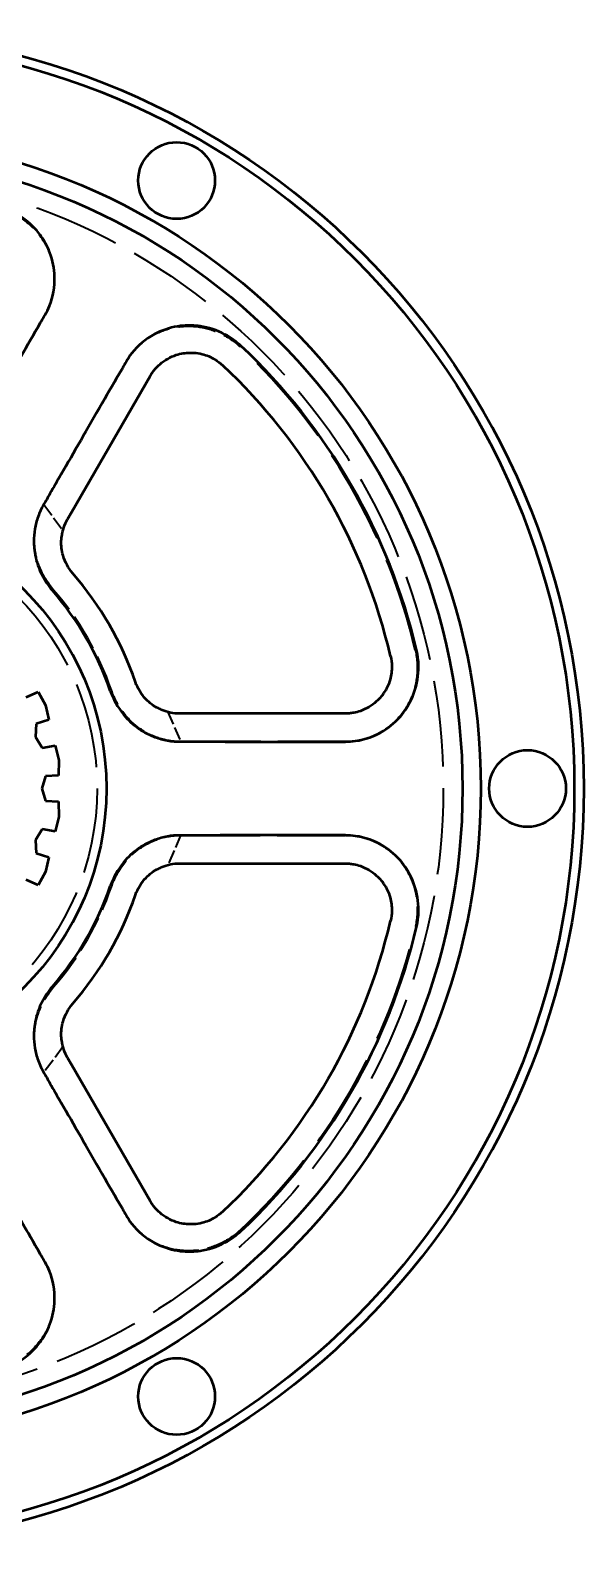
# Model space of a CAD drawing. Header units: millimetres. Extents: x 0 to 840, y 0 to 594.
# Drawn here: x 222.3 to 281.5, y 111.5 to 273.5 of the extents above; entities that cross this region are included whole.
import ezdxf

# ---------------------------------------------------------------- set-up
doc = ezdxf.new("R2010")
doc.units = ezdxf.units.MM
doc.header["$LTSCALE"] = 2
doc.linetypes.add('DASHED', pattern=[0.2067, 0.1654, -0.0413])
doc.layers.add('Hidden (ANSI)', color=7, linetype='DASHED', lineweight=35)
doc.layers.add('Visible (ANSI)', color=7, linetype='Continuous', lineweight=50)

msp = doc.modelspace()

# ---------------------------------------------------------------- linework, layer by layer
at = {"layer": 'Hidden (ANSI)', "ltscale": 4.286345}
for p, q in [((223.765, 222.838), (225.822, 220.095)), ((237.041, 200.663), (238.388, 197.511)), ((238.388, 187.495), (237.041, 184.342)), ((225.822, 164.911), (223.765, 162.168))]:
    msp.add_line(p, q, dxfattribs=at)
at = {"layer": 'Hidden (ANSI)', "ltscale": 27.864473}
msp.add_circle((200.468, 192.503), 66, dxfattribs=at)
at = {"layer": 'Hidden (ANSI)', "ltscale": 27.547831}
msp.add_circle((200.468, 192.503), 29, dxfattribs=at)
at = {"layer": 'Hidden (ANSI)', "ltscale": 30.629616}
for start, end in [(13.18348, 46.81652), (313.18348, 346.81652)]:
    msp.add_arc((200.468, 192.503), 64.713, start, end, dxfattribs=at)
at = {"layer": 'Hidden (ANSI)', "ltscale": 11.843507}
for start, end in [(18.96557, 41.03443), (318.96557, 341.03443)]:
    msp.add_arc((200.468, 192.503), 32.287, start, end, dxfattribs=at)
at = {"layer": 'Hidden (ANSI)', "ltscale": 12.125346}
for points, knots in [([(219.19, 254.448), (220.093, 254.176), (220.986, 253.727), (222.424, 252.639), (223.002, 252.036), (223.736, 251.005), (223.97, 250.603), (224.269, 249.975), (224.367, 249.742), (224.453, 249.504), (224.736, 248.724), (224.893, 247.895), (224.935, 246.324), (224.84, 245.579), (224.652, 244.888)], [-0.83951919, -0.83951919, -0.83951919, -0.83951919, -0.6685435, -0.6685435, -0.52112011, -0.52112011, -0.43197017, -0.43197017, -0.38141584, -0.38141584, -0.38141584, -0.21598509, -0.21598509, -0.0624272, -0.0624272, -0.0624272, -0.0624272]), ([(233.744, 239.639), (234.248, 240.147), (234.846, 240.602), (236.228, 241.351), (237.024, 241.63), (237.84, 241.775), (238.089, 241.819), (238.341, 241.851), (239.034, 241.906), (239.499, 241.905), (240.759, 241.784), (241.57, 241.585), (243.232, 240.883), (244.067, 240.334), (244.754, 239.689)], [-1.61661118, -1.61661118, -1.61661118, -1.61661118, -1.4630533, -1.4630533, -1.29762254, -1.29762254, -1.29762254, -1.24706822, -1.24706822, -1.15791827, -1.15791827, -1.01049488, -1.01049488, -0.83951919, -0.83951919, -0.83951919, -0.83951919]), ([(263.476, 207.262), (263.691, 206.344), (263.749, 205.347), (263.526, 203.557), (263.293, 202.755), (262.767, 201.603), (262.535, 201.2), (262.141, 200.627), (261.988, 200.426), (261.825, 200.232), (261.291, 199.597), (260.652, 199.047), (259.313, 198.225), (258.619, 197.934), (257.927, 197.752)], [-0.83951919, -0.83951919, -0.83951919, -0.83951919, -0.6685435, -0.6685435, -0.52112011, -0.52112011, -0.43197017, -0.43197017, -0.38141584, -0.38141584, -0.38141584, -0.21598509, -0.21598509, -0.0624272, -0.0624272, -0.0624272, -0.0624272]), ([(257.927, 187.254), (258.619, 187.072), (259.313, 186.781), (260.652, 185.959), (261.291, 185.409), (261.825, 184.774), (261.988, 184.58), (262.141, 184.379), (262.535, 183.806), (262.767, 183.402), (263.293, 182.25), (263.526, 181.449), (263.749, 179.659), (263.691, 178.661), (263.476, 177.744)], [-1.61661118, -1.61661118, -1.61661118, -1.61661118, -1.4630533, -1.4630533, -1.29762254, -1.29762254, -1.29762254, -1.24706822, -1.24706822, -1.15791827, -1.15791827, -1.01049488, -1.01049488, -0.83951919, -0.83951919, -0.83951919, -0.83951919]), ([(244.754, 145.317), (244.067, 144.672), (243.232, 144.122), (241.57, 143.421), (240.759, 143.222), (239.499, 143.101), (239.034, 143.1), (238.341, 143.155), (238.089, 143.187), (237.84, 143.231), (237.024, 143.376), (236.228, 143.655), (234.846, 144.403), (234.248, 144.858), (233.744, 145.367)], [-0.83951919, -0.83951919, -0.83951919, -0.83951919, -0.6685435, -0.6685435, -0.52112011, -0.52112011, -0.43197017, -0.43197017, -0.38141584, -0.38141584, -0.38141584, -0.21598509, -0.21598509, -0.0624272, -0.0624272, -0.0624272, -0.0624272]), ([(224.652, 140.118), (224.84, 139.427), (224.935, 138.681), (224.893, 137.11), (224.736, 136.282), (224.453, 135.502), (224.367, 135.264), (224.269, 135.031), (223.97, 134.403), (223.736, 134.001), (223.002, 132.969), (222.424, 132.367), (220.986, 131.279), (220.093, 130.83), (219.19, 130.557)], [-1.61661118, -1.61661118, -1.61661118, -1.61661118, -1.4630533, -1.4630533, -1.29762254, -1.29762254, -1.29762254, -1.24706822, -1.24706822, -1.15791827, -1.15791827, -1.01049488, -1.01049488, -0.83951919, -0.83951919, -0.83951919, -0.83951919])]:
    msp.add_open_spline(points, degree=3, knots=knots, dxfattribs=at)
at = {"layer": 'Hidden (ANSI)', "ltscale": 2.019321}
for points, knots in [([(224.652, 244.888), (224.575, 244.607), (224.483, 244.335), (224.251, 243.755), (224.096, 243.435), (223.916, 243.122)], [-0.0624272, -0.0624272, -0.0624272, -0.0624272, 0, 0, 0.07668751, 0.07668751, 0.07668751, 0.07668751]), ([(232.582, 238.118), (232.763, 238.431), (232.963, 238.725), (233.349, 239.216), (233.539, 239.432), (233.744, 239.639)], [-1.7557259, -1.7557259, -1.7557259, -1.7557259, -1.67903839, -1.67903839, -1.61661118, -1.61661118, -1.61661118, -1.61661118]), ([(257.927, 197.752), (257.645, 197.678), (257.364, 197.622), (256.745, 197.533), (256.391, 197.507), (256.029, 197.507)], [-0.0624272, -0.0624272, -0.0624272, -0.0624272, 0, 0, 0.07668751, 0.07668751, 0.07668751, 0.07668751]), ([(256.029, 187.499), (256.391, 187.499), (256.745, 187.473), (257.364, 187.384), (257.645, 187.328), (257.927, 187.254)], [-1.7557259, -1.7557259, -1.7557259, -1.7557259, -1.67903839, -1.67903839, -1.61661118, -1.61661118, -1.61661118, -1.61661118]), ([(233.744, 145.367), (233.539, 145.574), (233.349, 145.789), (232.963, 146.281), (232.763, 146.575), (232.582, 146.888)], [-0.0624272, -0.0624272, -0.0624272, -0.0624272, 0, 0, 0.07668751, 0.07668751, 0.07668751, 0.07668751]), ([(223.916, 141.884), (224.096, 141.571), (224.251, 141.251), (224.483, 140.671), (224.575, 140.399), (224.652, 140.118)], [-1.7557259, -1.7557259, -1.7557259, -1.7557259, -1.67903839, -1.67903839, -1.61661118, -1.61661118, -1.61661118, -1.61661118])]:
    msp.add_open_spline(points, degree=3, knots=knots, dxfattribs=at)
at = {"layer": 'Hidden (ANSI)', "ltscale": 21.892319}
for points, knots in [([(223.916, 243.122), (223.583, 242.546), (223.254, 241.976), (222.406, 240.509), (221.896, 239.626), (220.602, 237.384), (219.84, 236.065), (219.111, 234.803), (218.381, 233.54), (217.684, 232.334), (216.572, 230.408), (216.14, 229.661), (215.72, 228.934)], [-2.1306511, -2.1306511, -2.1306511, -2.1306511, -1.9283799, -1.9283799, -1.5979911, -1.5979911, -1.0653255, -1.0653255, -1.0653255, -0.5326628, -0.5326628, -0.1789481, -0.1789481, -0.1789481, -0.1789481]), ([(224.393, 223.927), (224.813, 224.654), (225.244, 225.401), (226.355, 227.328), (227.051, 228.535), (227.78, 229.797), (228.509, 231.06), (229.27, 232.38), (230.564, 234.621), (231.074, 235.505), (231.921, 236.972), (232.25, 237.542), (232.582, 238.118)], [-2.8756686, -2.8756686, -2.8756686, -2.8756686, -2.5219539, -2.5219539, -1.9892911, -1.9892911, -1.9892911, -1.4566256, -1.4566256, -1.1262367, -1.1262367, -0.9239656, -0.9239656, -0.9239656, -0.9239656]), ([(256.029, 197.507), (255.364, 197.507), (254.706, 197.507), (253.012, 197.507), (251.992, 197.507), (249.404, 197.508), (247.881, 197.508), (246.422, 197.508), (244.964, 197.509), (243.571, 197.509), (241.347, 197.51), (240.484, 197.51), (239.645, 197.51)], [-2.1306511, -2.1306511, -2.1306511, -2.1306511, -1.9283799, -1.9283799, -1.5979911, -1.5979911, -1.0653255, -1.0653255, -1.0653255, -0.5326628, -0.5326628, -0.1789481, -0.1789481, -0.1789481, -0.1789481]), ([(239.645, 187.496), (240.484, 187.496), (241.347, 187.496), (243.571, 187.497), (244.964, 187.497), (246.422, 187.497), (247.881, 187.498), (249.404, 187.498), (251.992, 187.499), (253.012, 187.499), (254.706, 187.499), (255.364, 187.499), (256.029, 187.499)], [-2.8756686, -2.8756686, -2.8756686, -2.8756686, -2.5219539, -2.5219539, -1.9892911, -1.9892911, -1.9892911, -1.4566256, -1.4566256, -1.1262367, -1.1262367, -0.9239656, -0.9239656, -0.9239656, -0.9239656]), ([(232.582, 146.888), (232.25, 147.464), (231.921, 148.034), (231.074, 149.501), (230.564, 150.384), (229.27, 152.626), (228.509, 153.945), (227.78, 155.208), (227.051, 156.471), (226.355, 157.678), (225.244, 159.604), (224.813, 160.352), (224.393, 161.079)], [-2.1306511, -2.1306511, -2.1306511, -2.1306511, -1.9283799, -1.9283799, -1.5979911, -1.5979911, -1.0653255, -1.0653255, -1.0653255, -0.5326628, -0.5326628, -0.1789481, -0.1789481, -0.1789481, -0.1789481]), ([(215.72, 156.072), (216.134, 155.356), (216.559, 154.62), (217.661, 152.712), (218.355, 151.511), (219.084, 150.249), (219.812, 148.988), (220.575, 147.667), (221.876, 145.416), (222.388, 144.529), (223.244, 143.047), (223.578, 142.469), (223.916, 141.884)], [-2.5688228, -2.5688228, -2.5688228, -2.5688228, -2.2526678, -2.2526678, -1.7738279, -1.7738279, -1.7738279, -1.2949855, -1.2949855, -0.9986835, -0.9986835, -0.8161481, -0.8161481, -0.8161481, -0.8161481])]:
    msp.add_open_spline(points, degree=3, knots=knots, dxfattribs=at)
at = {"layer": 'Hidden (ANSI)', "ltscale": 1.321626}
for points, knots in [([(223.765, 222.838), (223.868, 223.017), (223.972, 223.197), (224.182, 223.56), (224.287, 223.743), (224.393, 223.927)], [-3.05461665, -3.05461665, -3.05461665, -3.05461665, -2.96514261, -2.96514261, -2.87566857, -2.87566857, -2.87566857, -2.87566857]), ([(239.645, 197.51), (239.432, 197.51), (239.221, 197.51), (238.803, 197.511), (238.595, 197.511), (238.388, 197.511)], [-0.17894809, -0.17894809, -0.17894809, -0.17894809, -0.08947404, -0.08947404, 0, 0, 0, 0]), ([(238.388, 187.495), (238.595, 187.495), (238.803, 187.495), (239.221, 187.495), (239.432, 187.495), (239.645, 187.496)], [-3.05461665, -3.05461665, -3.05461665, -3.05461665, -2.96514261, -2.96514261, -2.87566857, -2.87566857, -2.87566857, -2.87566857]), ([(224.393, 161.079), (224.287, 161.263), (224.182, 161.446), (223.972, 161.808), (223.868, 161.989), (223.765, 162.168)], [-0.17894809, -0.17894809, -0.17894809, -0.17894809, -0.08947404, -0.08947404, 0, 0, 0, 0])]:
    msp.add_open_spline(points, degree=3, knots=knots, dxfattribs=at)
at = {"layer": 'Hidden (ANSI)', "ltscale": 9.811277}
for points, knots in [([(224.823, 213.7), (224.192, 214.425), (223.653, 215.309), (223.019, 216.961), (222.853, 217.718), (222.793, 218.425), (222.761, 218.81), (222.757, 219.176), (222.803, 219.921), (222.853, 220.293), (223.085, 221.388), (223.349, 222.089), (223.72, 222.76), (223.742, 222.799), (223.765, 222.838)], [-2.44742841, -2.44742841, -2.44742841, -2.44742841, -2.27584805, -2.27584805, -2.13774188, -2.13774188, -2.13774188, -2.06268238, -2.06268238, -1.98762288, -1.98762288, -1.83750387, -1.83750387, -1.82805536, -1.82805536, -1.82805536, -1.82805536]), ([(238.388, 197.511), (238.343, 197.511), (238.297, 197.511), (237.531, 197.525), (236.792, 197.647), (235.728, 197.993), (235.38, 198.136), (234.713, 198.469), (234.397, 198.655), (234.081, 198.876), (233.498, 199.281), (232.925, 199.803), (231.811, 201.178), (231.315, 202.087), (231.003, 202.996)], [-3.06680146, -3.06680146, -3.06680146, -3.06680146, -3.05735295, -3.05735295, -2.90723394, -2.90723394, -2.83217444, -2.83217444, -2.75711494, -2.75711494, -2.75711494, -2.61900877, -2.61900877, -2.44742841, -2.44742841, -2.44742841, -2.44742841]), ([(231.003, 182.01), (231.315, 182.919), (231.811, 183.828), (232.925, 185.203), (233.498, 185.724), (234.081, 186.13), (234.397, 186.351), (234.713, 186.537), (235.38, 186.87), (235.728, 187.012), (236.792, 187.359), (237.531, 187.48), (238.297, 187.495), (238.343, 187.495), (238.388, 187.495)], [-2.44742841, -2.44742841, -2.44742841, -2.44742841, -2.27584805, -2.27584805, -2.13774188, -2.13774188, -2.13774188, -2.06268238, -2.06268238, -1.98762288, -1.98762288, -1.83750387, -1.83750387, -1.82805536, -1.82805536, -1.82805536, -1.82805536]), ([(223.765, 162.168), (223.742, 162.207), (223.72, 162.246), (223.349, 162.917), (223.085, 163.618), (222.853, 164.713), (222.803, 165.085), (222.757, 165.83), (222.761, 166.196), (222.793, 166.58), (222.853, 167.288), (223.019, 168.045), (223.653, 169.697), (224.192, 170.581), (224.823, 171.306)], [-3.06680146, -3.06680146, -3.06680146, -3.06680146, -3.05735295, -3.05735295, -2.90723394, -2.90723394, -2.83217444, -2.83217444, -2.75711494, -2.75711494, -2.75711494, -2.61900877, -2.61900877, -2.44742841, -2.44742841, -2.44742841, -2.44742841])]:
    msp.add_open_spline(points, degree=3, knots=knots, dxfattribs=at)
at = {"layer": 'Visible (ANSI)'}
for p, q in [((226.776, 222.069), (235.146, 236.565)), ((226.311, 221.263), (226.776, 222.069)), ((221.894, 202.256), (223.163, 202.826)), ((223.163, 202.826), (223.938, 201.404)), ((223.938, 201.404), (224.301, 199.825)), ((222.973, 199.411), (222.902, 198.032)), ((224.301, 199.825), (222.973, 199.411)), ((239.227, 200.503), (238.297, 200.503)), ((255.966, 200.503), (239.227, 200.503)), ((222.902, 198.032), (223.606, 196.845)), ((223.606, 196.845), (224.974, 197.095)), ((224.974, 197.095), (225.386, 195.528)), ((225.386, 195.528), (225.361, 193.908)), ((223.973, 193.824), (223.573, 192.503)), ((225.361, 193.908), (223.973, 193.824)), ((223.573, 192.503), (223.973, 191.181)), ((223.973, 191.181), (225.361, 191.097)), ((225.361, 191.097), (225.386, 189.477)), ((223.606, 188.161), (222.902, 186.974)), ((224.974, 187.91), (223.606, 188.161)), ((225.386, 189.477), (224.974, 187.91)), ((222.902, 186.974), (222.973, 185.595)), ((222.973, 185.595), (224.301, 185.181)), ((224.301, 185.181), (223.938, 183.602)), ((223.938, 183.602), (223.163, 182.179)), ((238.297, 184.503), (239.227, 184.503)), ((239.227, 184.503), (255.966, 184.503)), ((223.163, 182.179), (221.894, 182.75)), ((226.776, 162.937), (226.311, 163.742)), ((235.146, 148.44), (226.776, 162.937))]:
    msp.add_line(p, q, dxfattribs=at)
for centre, radius in [((200.468, 192.503), 81), ((200.468, 192.503), 80), ((200.468, 192.503), 70), ((237.968, 257.455), 4.1), ((200.468, 192.503), 68.051), ((200.468, 192.503), 30), ((275.468, 192.503), 4.1), ((237.968, 127.551), 4.1)]:
    msp.add_circle(centre, radius, dxfattribs=at)
for radius, start, end in [(64.846, 13.18348, 46.81652), (62, 13.18348, 46.81652), (35, 18.96557, 41.03443), (32.154, 18.96557, 41.03443), (32.154, 318.96557, 341.03443), (35, 318.96557, 341.03443), (62, 313.18348, 346.81652), (64.846, 313.18348, 346.81652)]:
    msp.add_arc((200.468, 192.503), radius, start, end, dxfattribs=at)
for points, knots in [([(223.903, 243.096), (224.088, 243.417), (224.249, 243.75), (224.758, 245.02), (224.965, 246.103), (224.907, 248.062), (224.731, 248.936), (224.426, 249.742), (224.347, 249.951), (224.259, 250.155), (223.92, 250.865), (223.609, 251.372), (222.668, 252.566), (221.957, 253.207), (220.548, 254.082), (219.889, 254.376), (219.229, 254.576)], [-0.07316, -0.07316, -0.07316, -0.07316, 0, 0, 0.20784052, 0.20784052, 0.37286189, 0.37286189, 0.37286189, 0.41568105, 0.41568105, 0.52556336, 0.52556336, 0.69167746, 0.69167746, 0.81888378, 0.81888378, 0.81888378, 0.81888378]), ([(223.433, 242.283), (223.511, 242.417), (223.589, 242.552), (223.745, 242.823), (223.824, 242.959), (223.903, 243.096)], [-0.072865524, -0.072865524, -0.072865524, -0.072865524, -0.036432762, -0.036432762, 0, 0, 0, 0]), ([(215.074, 227.809), (215.299, 228.199), (215.526, 228.592), (216.151, 229.673), (216.554, 230.371), (217.631, 232.236), (218.324, 233.435), (219.052, 234.696), (219.78, 235.957), (220.545, 237.281), (222.015, 239.827), (222.708, 241.027), (223.433, 242.283)], [-1.655201, -1.655201, -1.655201, -1.655201, -1.5013859, -1.5013859, -1.241403, -1.241403, -0.8276005, -0.8276005, -0.8276005, -0.4138002, -0.4138002, -0.0728655, -0.0728655, -0.0728655, -0.0728655]), ([(244.845, 239.786), (244.342, 240.259), (243.758, 240.682), (242.296, 241.464), (241.385, 241.76), (239.881, 241.978), (239.285, 241.993), (238.502, 241.933), (238.281, 241.906), (238.06, 241.87), (237.209, 241.732), (236.365, 241.447), (234.639, 240.518), (233.805, 239.797), (232.96, 238.721), (232.752, 238.415), (232.566, 238.094)], [-2.27737672, -2.27737672, -2.27737672, -2.27737672, -2.15017039, -2.15017039, -1.98405629, -1.98405629, -1.87417398, -1.87417398, -1.83135483, -1.83135483, -1.83135483, -1.66633346, -1.66633346, -1.45849294, -1.45849294, -1.38533294, -1.38533294, -1.38533294, -1.38533294]), ([(235.692, 237.334), (235.854, 237.521), (236.026, 237.692), (236.698, 238.274), (237.298, 238.614), (238.415, 238.979), (238.923, 239.058), (239.406, 239.065), (239.532, 239.067), (239.655, 239.064), (240.088, 239.038), (240.405, 238.989), (241.185, 238.789), (241.637, 238.599), (242.358, 238.167), (242.645, 237.948), (242.897, 237.711)], [1.38533294, 1.38533294, 1.38533294, 1.38533294, 1.45849294, 1.45849294, 1.66633346, 1.66633346, 1.83135483, 1.83135483, 1.83135483, 1.87417398, 1.87417398, 1.98405629, 1.98405629, 2.15017039, 2.15017039, 2.27737672, 2.27737672, 2.27737672, 2.27737672]), ([(232.097, 237.281), (231.372, 236.025), (230.679, 234.825), (229.209, 232.278), (228.445, 230.955), (227.717, 229.693), (226.989, 228.432), (226.297, 227.233), (225.221, 225.367), (224.817, 224.669), (224.194, 223.588), (223.967, 223.194), (223.741, 222.804)], [-2.7239903, -2.7239903, -2.7239903, -2.7239903, -2.3830556, -2.3830556, -1.9692553, -1.9692553, -1.9692553, -1.5554528, -1.5554528, -1.29547, -1.29547, -1.1416548, -1.1416548, -1.1416548, -1.1416548]), ([(232.566, 238.094), (232.487, 237.957), (232.409, 237.821), (232.252, 237.55), (232.175, 237.415), (232.097, 237.281)], [-2.796855818, -2.796855818, -2.796855818, -2.796855818, -2.760423056, -2.760423056, -2.723990294, -2.723990294, -2.723990294, -2.723990294]), ([(235.146, 236.565), (235.223, 236.7), (235.307, 236.831), (235.489, 237.088), (235.587, 237.213), (235.692, 237.334)], [2.723990294, 2.723990294, 2.723990294, 2.723990294, 2.760423056, 2.760423056, 2.796855818, 2.796855818, 2.796855818, 2.796855818]), ([(223.741, 222.804), (223.629, 222.609), (223.524, 222.407), (223.331, 221.992), (223.244, 221.779), (223.166, 221.563)], [-1.315781136, -1.315781136, -1.315781136, -1.315781136, -1.272111737, -1.272111737, -1.228442338, -1.228442338, -1.228442338, -1.228442338]), ([(223.166, 221.563), (223.01, 221.13), (222.893, 220.681), (222.741, 219.777), (222.706, 219.322), (222.711, 218.666), (222.721, 218.449), (222.741, 218.229), (222.803, 217.535), (222.964, 216.81), (223.574, 215.193), (224.105, 214.323), (224.723, 213.612)], [-1.22844234, -1.22844234, -1.22844234, -1.22844234, -1.14123458, -1.14123458, -1.05445093, -1.05445093, -1.01303228, -1.01303228, -1.01303228, -0.88236717, -0.88236717, -0.71028341, -0.71028341, -0.71028341, -0.71028341]), ([(226.869, 215.481), (226.407, 216.012), (226.035, 216.685), (225.682, 217.918), (225.624, 218.464), (225.645, 218.972), (225.652, 219.132), (225.666, 219.289), (225.731, 219.759), (225.806, 220.077), (226.017, 220.692), (226.152, 220.988), (226.311, 221.263)], [0.71028341, 0.71028341, 0.71028341, 0.71028341, 0.88236717, 0.88236717, 1.01303228, 1.01303228, 1.01303228, 1.05445093, 1.05445093, 1.14123458, 1.14123458, 1.22844234, 1.22844234, 1.22844234, 1.22844234]), ([(256.001, 197.505), (256.372, 197.505), (256.74, 197.532), (258.095, 197.726), (259.136, 198.088), (260.803, 199.118), (261.472, 199.707), (262.018, 200.374), (262.159, 200.547), (262.292, 200.726), (262.737, 201.374), (263.021, 201.897), (263.585, 203.309), (263.784, 204.246), (263.838, 205.903), (263.763, 206.62), (263.605, 207.292)], [-0.07316, -0.07316, -0.07316, -0.07316, 0, 0, 0.20784052, 0.20784052, 0.37286189, 0.37286189, 0.37286189, 0.41568105, 0.41568105, 0.52556336, 0.52556336, 0.69167746, 0.69167746, 0.81888378, 0.81888378, 0.81888378, 0.81888378]), ([(260.834, 206.643), (260.913, 206.306), (260.96, 205.948), (260.973, 205.108), (260.912, 204.621), (260.695, 203.846), (260.578, 203.547), (260.385, 203.159), (260.325, 203.051), (260.261, 202.943), (260.014, 202.528), (259.691, 202.127), (258.816, 201.343), (258.222, 200.993), (257.382, 200.702), (257.148, 200.638), (256.906, 200.592)], [-0.81888378, -0.81888378, -0.81888378, -0.81888378, -0.69167746, -0.69167746, -0.52556336, -0.52556336, -0.41568105, -0.41568105, -0.37286189, -0.37286189, -0.37286189, -0.20784052, -0.20784052, 0, 0, 0.07316, 0.07316, 0.07316, 0.07316]), ([(230.877, 202.953), (231.183, 202.062), (231.671, 201.168), (232.766, 199.831), (233.314, 199.329), (233.884, 198.928), (234.065, 198.801), (234.248, 198.683), (234.814, 198.351), (235.225, 198.154), (236.084, 197.834), (236.531, 197.711), (236.984, 197.629)], [-0.71028341, -0.71028341, -0.71028341, -0.71028341, -0.53819966, -0.53819966, -0.40753455, -0.40753455, -0.40753455, -0.3661159, -0.3661159, -0.27933225, -0.27933225, -0.19212449, -0.19212449, -0.19212449, -0.19212449]), ([(238.297, 200.503), (237.979, 200.503), (237.655, 200.534), (237.018, 200.659), (236.704, 200.752), (236.265, 200.932), (236.122, 200.998), (235.979, 201.072), (235.53, 201.308), (235.085, 201.631), (234.194, 202.553), (233.797, 203.211), (233.568, 203.878)], [0.19212449, 0.19212449, 0.19212449, 0.19212449, 0.27933225, 0.27933225, 0.3661159, 0.3661159, 0.40753455, 0.40753455, 0.40753455, 0.53819966, 0.53819966, 0.71028341, 0.71028341, 0.71028341, 0.71028341]), ([(256.906, 200.592), (256.748, 200.562), (256.591, 200.54), (256.277, 200.51), (256.121, 200.503), (255.966, 200.503)], [0, 0, 0, 0, 0.036432762, 0.036432762, 0.072865524, 0.072865524, 0.072865524, 0.072865524]), ([(236.984, 197.629), (237.234, 197.584), (237.485, 197.552), (237.941, 197.515), (238.144, 197.507), (238.347, 197.507)], [-0.192124489, -0.192124489, -0.192124489, -0.192124489, -0.1439241, -0.1439241, -0.104785691, -0.104785691, -0.104785691, -0.104785691]), ([(238.347, 197.507), (238.797, 197.507), (239.252, 197.507), (240.5, 197.507), (241.306, 197.507), (243.46, 197.506), (244.844, 197.506), (246.301, 197.506), (247.757, 197.506), (249.285, 197.505), (252.226, 197.505), (253.611, 197.505), (255.062, 197.505)], [-1.655201, -1.655201, -1.655201, -1.655201, -1.5013859, -1.5013859, -1.241403, -1.241403, -0.8276005, -0.8276005, -0.8276005, -0.4138002, -0.4138002, -0.0728655, -0.0728655, -0.0728655, -0.0728655]), ([(255.062, 197.505), (255.217, 197.505), (255.372, 197.505), (255.685, 197.505), (255.843, 197.505), (256.001, 197.505)], [-0.072865524, -0.072865524, -0.072865524, -0.072865524, -0.036432762, -0.036432762, 0, 0, 0, 0]), ([(236.984, 187.376), (236.531, 187.295), (236.084, 187.172), (235.225, 186.852), (234.814, 186.654), (234.248, 186.322), (234.065, 186.205), (233.884, 186.078), (233.314, 185.677), (232.766, 185.175), (231.671, 183.838), (231.183, 182.943), (230.877, 182.053)], [-1.22844234, -1.22844234, -1.22844234, -1.22844234, -1.14123458, -1.14123458, -1.05445093, -1.05445093, -1.01303228, -1.01303228, -1.01303228, -0.88236717, -0.88236717, -0.71028341, -0.71028341, -0.71028341, -0.71028341]), ([(238.347, 187.499), (238.121, 187.499), (237.893, 187.488), (237.438, 187.448), (237.21, 187.417), (236.984, 187.376)], [-1.315781136, -1.315781136, -1.315781136, -1.315781136, -1.272111737, -1.272111737, -1.228442338, -1.228442338, -1.228442338, -1.228442338]), ([(255.062, 187.501), (253.611, 187.501), (252.226, 187.501), (249.285, 187.5), (247.757, 187.5), (246.301, 187.5), (244.844, 187.5), (243.46, 187.5), (241.306, 187.499), (240.5, 187.499), (239.252, 187.499), (238.797, 187.499), (238.347, 187.499)], [-2.7239903, -2.7239903, -2.7239903, -2.7239903, -2.3830556, -2.3830556, -1.9692553, -1.9692553, -1.9692553, -1.5554528, -1.5554528, -1.29547, -1.29547, -1.1416548, -1.1416548, -1.1416548, -1.1416548]), ([(256.001, 187.501), (255.843, 187.501), (255.685, 187.501), (255.372, 187.501), (255.217, 187.501), (255.062, 187.501)], [-2.796855818, -2.796855818, -2.796855818, -2.796855818, -2.760423056, -2.760423056, -2.723990294, -2.723990294, -2.723990294, -2.723990294]), ([(263.605, 177.713), (263.763, 178.385), (263.838, 179.103), (263.784, 180.76), (263.585, 181.697), (263.021, 183.108), (262.737, 183.632), (262.292, 184.28), (262.159, 184.458), (262.018, 184.631), (261.472, 185.299), (260.803, 185.888), (259.136, 186.918), (258.095, 187.28), (256.74, 187.474), (256.372, 187.501), (256.001, 187.501)], [-2.27737672, -2.27737672, -2.27737672, -2.27737672, -2.15017039, -2.15017039, -1.98405629, -1.98405629, -1.87417398, -1.87417398, -1.83135483, -1.83135483, -1.83135483, -1.66633346, -1.66633346, -1.45849294, -1.45849294, -1.38533294, -1.38533294, -1.38533294, -1.38533294]), ([(233.568, 181.128), (233.797, 181.794), (234.194, 182.452), (235.085, 183.375), (235.53, 183.698), (235.979, 183.933), (236.122, 184.008), (236.265, 184.074), (236.704, 184.253), (237.018, 184.347), (237.655, 184.472), (237.979, 184.503), (238.297, 184.503)], [0.71028341, 0.71028341, 0.71028341, 0.71028341, 0.88236717, 0.88236717, 1.01303228, 1.01303228, 1.01303228, 1.05445093, 1.05445093, 1.14123458, 1.14123458, 1.22844234, 1.22844234, 1.22844234, 1.22844234]), ([(255.966, 184.503), (256.121, 184.503), (256.277, 184.496), (256.591, 184.466), (256.748, 184.444), (256.906, 184.414)], [2.723990294, 2.723990294, 2.723990294, 2.723990294, 2.760423056, 2.760423056, 2.796855818, 2.796855818, 2.796855818, 2.796855818]), ([(256.906, 184.414), (257.148, 184.367), (257.382, 184.304), (258.222, 184.013), (258.816, 183.663), (259.691, 182.878), (260.014, 182.478), (260.261, 182.063), (260.325, 181.955), (260.385, 181.847), (260.578, 181.459), (260.695, 181.16), (260.912, 180.385), (260.973, 179.898), (260.96, 179.057), (260.913, 178.699), (260.834, 178.363)], [1.38533294, 1.38533294, 1.38533294, 1.38533294, 1.45849294, 1.45849294, 1.66633346, 1.66633346, 1.83135483, 1.83135483, 1.83135483, 1.87417398, 1.87417398, 1.98405629, 1.98405629, 2.15017039, 2.15017039, 2.27737672, 2.27737672, 2.27737672, 2.27737672]), ([(224.723, 171.393), (224.105, 170.683), (223.574, 169.813), (222.964, 168.196), (222.803, 167.471), (222.741, 166.777), (222.721, 166.556), (222.711, 166.34), (222.706, 165.683), (222.741, 165.229), (222.893, 164.325), (223.01, 163.876), (223.166, 163.443)], [-0.71028341, -0.71028341, -0.71028341, -0.71028341, -0.53819966, -0.53819966, -0.40753455, -0.40753455, -0.40753455, -0.3661159, -0.3661159, -0.27933225, -0.27933225, -0.19212449, -0.19212449, -0.19212449, -0.19212449]), ([(226.311, 163.742), (226.152, 164.018), (226.017, 164.314), (225.806, 164.928), (225.731, 165.247), (225.666, 165.716), (225.652, 165.873), (225.645, 166.034), (225.624, 166.541), (225.682, 167.088), (226.035, 168.32), (226.407, 168.993), (226.869, 169.525)], [0.19212449, 0.19212449, 0.19212449, 0.19212449, 0.27933225, 0.27933225, 0.3661159, 0.3661159, 0.40753455, 0.40753455, 0.40753455, 0.53819966, 0.53819966, 0.71028341, 0.71028341, 0.71028341, 0.71028341]), ([(223.166, 163.443), (223.252, 163.204), (223.349, 162.97), (223.545, 162.557), (223.64, 162.377), (223.741, 162.201)], [-0.192124489, -0.192124489, -0.192124489, -0.192124489, -0.1439241, -0.1439241, -0.104785691, -0.104785691, -0.104785691, -0.104785691]), ([(223.741, 162.201), (223.967, 161.811), (224.194, 161.418), (224.817, 160.337), (225.221, 159.638), (226.297, 157.773), (226.989, 156.574), (227.717, 155.312), (228.445, 154.051), (229.209, 152.727), (230.679, 150.181), (231.372, 148.981), (232.097, 147.725)], [-1.655201, -1.655201, -1.655201, -1.655201, -1.5013859, -1.5013859, -1.241403, -1.241403, -0.8276005, -0.8276005, -0.8276005, -0.4138002, -0.4138002, -0.0728655, -0.0728655, -0.0728655, -0.0728655]), ([(223.433, 142.723), (222.715, 143.966), (222.028, 145.156), (220.564, 147.691), (219.801, 149.012), (219.072, 150.275), (218.343, 151.537), (217.648, 152.74), (216.566, 154.613), (216.161, 155.315), (215.532, 156.404), (215.302, 156.802), (215.074, 157.197)], [-3.0447124, -3.0447124, -3.0447124, -3.0447124, -2.6618032, -2.6618032, -2.1961816, -2.1961816, -2.1961816, -1.7305574, -1.7305574, -1.4385614, -1.4385614, -1.2649383, -1.2649383, -1.2649383, -1.2649383]), ([(232.097, 147.725), (232.175, 147.591), (232.252, 147.456), (232.409, 147.185), (232.487, 147.048), (232.566, 146.911)], [-0.072865524, -0.072865524, -0.072865524, -0.072865524, -0.036432762, -0.036432762, 0, 0, 0, 0]), ([(235.692, 147.671), (235.587, 147.793), (235.489, 147.918), (235.307, 148.175), (235.223, 148.306), (235.146, 148.44)], [0, 0, 0, 0, 0.036432762, 0.036432762, 0.072865524, 0.072865524, 0.072865524, 0.072865524]), ([(242.897, 147.295), (242.645, 147.058), (242.358, 146.839), (241.637, 146.407), (241.185, 146.217), (240.405, 146.017), (240.088, 145.968), (239.655, 145.942), (239.532, 145.939), (239.406, 145.941), (238.923, 145.948), (238.415, 146.027), (237.298, 146.392), (236.698, 146.732), (236.026, 147.314), (235.854, 147.485), (235.692, 147.671)], [-0.81888378, -0.81888378, -0.81888378, -0.81888378, -0.69167746, -0.69167746, -0.52556336, -0.52556336, -0.41568105, -0.41568105, -0.37286189, -0.37286189, -0.37286189, -0.20784052, -0.20784052, 0, 0, 0.07316, 0.07316, 0.07316, 0.07316]), ([(232.566, 146.911), (232.752, 146.59), (232.96, 146.285), (233.805, 145.209), (234.639, 144.488), (236.365, 143.559), (237.209, 143.274), (238.06, 143.136), (238.281, 143.1), (238.502, 143.073), (239.285, 143.012), (239.881, 143.028), (241.385, 143.246), (242.296, 143.541), (243.758, 144.323), (244.342, 144.747), (244.845, 145.219)], [-0.07316, -0.07316, -0.07316, -0.07316, 0, 0, 0.20784052, 0.20784052, 0.37286189, 0.37286189, 0.37286189, 0.41568105, 0.41568105, 0.52556336, 0.52556336, 0.69167746, 0.69167746, 0.81888378, 0.81888378, 0.81888378, 0.81888378]), ([(223.903, 141.909), (223.824, 142.046), (223.745, 142.182), (223.589, 142.453), (223.511, 142.588), (223.433, 142.723)], [-3.127424771, -3.127424771, -3.127424771, -3.127424771, -3.086068567, -3.086068567, -3.044712363, -3.044712363, -3.044712363, -3.044712363]), ([(219.229, 130.43), (219.889, 130.63), (220.548, 130.923), (221.957, 131.798), (222.668, 132.439), (223.609, 133.633), (223.92, 134.141), (224.259, 134.85), (224.347, 135.055), (224.426, 135.264), (224.731, 136.07), (224.907, 136.944), (224.965, 138.903), (224.758, 139.985), (224.249, 141.256), (224.088, 141.588), (223.903, 141.909)], [-2.27737672, -2.27737672, -2.27737672, -2.27737672, -2.15017039, -2.15017039, -1.98405629, -1.98405629, -1.87417398, -1.87417398, -1.83135483, -1.83135483, -1.83135483, -1.66633346, -1.66633346, -1.45849294, -1.45849294, -1.38533294, -1.38533294, -1.38533294, -1.38533294])]:
    msp.add_open_spline(points, degree=3, knots=knots, dxfattribs=at)

doc.saveas('drawing.dxf')
